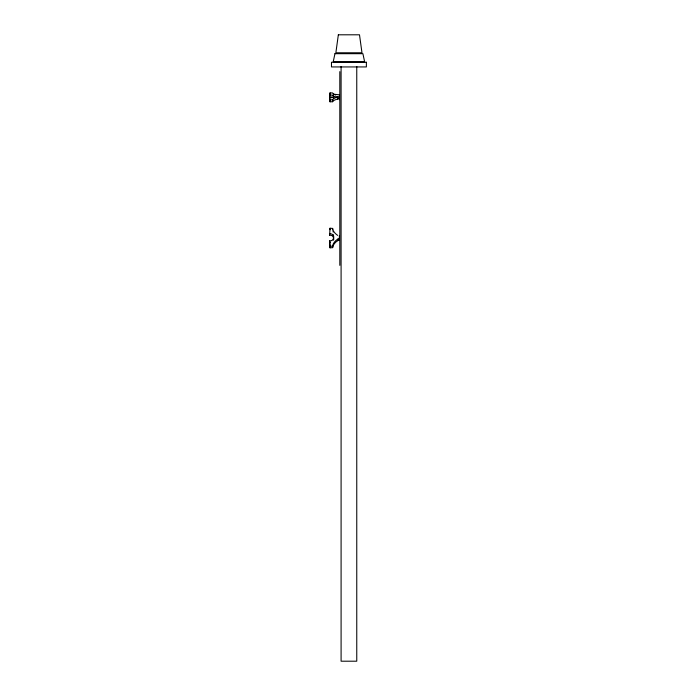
<?xml version="1.0" encoding="UTF-8"?>
<svg xmlns="http://www.w3.org/2000/svg" width="696" height="696" viewBox="0 0 696 696"><rect width="100%" height="100%" fill="white"/><g stroke="black" fill="none" stroke-linecap="round" stroke-linejoin="round"><path stroke-width="1.04" d="M329.626 235.178L329.626 233.691L330.496 233.734A4.046 2.723 0 0 1 333.671 236.275L333.671 237.771A4.046 2.723 0 0 0 330.496 235.231L329.626 235.178L330.035 228.236L332.627 228.418L332.993 230.054A18.409 12.389 0 0 0 337.717 235.396M333.671 239.781L333.671 238.284A4.046 2.723 0 0 1 330.496 240.825L329.626 240.868L330.035 247.82L332.627 247.637L332.993 246.001A18.409 12.389 0 0 1 337.717 240.651L339.361 240.033L339.422 238.162M333.48 97.657A4.046 1.044 0 0 0 330.496 96.953L329.626 96.935L330.035 92.89L332.627 92.959L332.993 93.586A18.409 4.768 0 0 0 334.115 94.334M329.626 96.935L330.035 92.89M332.627 247.637L332.993 244.505A18.409 12.389 0 0 1 337.717 239.154L339.361 238.537M339.422 96.709L337.717 97.092A18.409 4.768 0 0 0 332.993 99.145L332.627 101.729L330.035 101.799L329.626 97.744L330.496 97.727A4.046 1.044 0 0 0 333.671 96.753L337.499 96.709M332.627 101.729L332.993 101.094A18.409 4.768 0 0 1 337.717 99.041L339.422 98.658M330.035 247.82L330.035 246.323L332.627 246.14M329.626 242.365L330.496 242.312M329.626 97.744L330.035 99.841L332.627 99.772M329.626 99.702L330.496 99.676M329.626 94.987L330.496 95.004A4.046 1.044 0 0 1 333.671 95.978L333.654 97.979M339.422 96.022L339.361 98.806M339.422 236.396L339.422 237.893M329.626 240.868L330.035 246.323M356.761 66.468L356.761 661.2L341.092 661.2L341.092 66.468M339.813 71.636L339.813 265.35M339.422 99.676L339.422 94.804L333.358 94.195L333.358 98.032M339.422 235.509L339.422 240.381M337.717 97.092L337.717 99.041M337.717 239.154L337.717 240.651M333.358 234.909L333.358 239.998M332.627 228.418L332.627 229.915M330.035 99.841L330.035 101.799M330.035 228.236L330.035 229.724M333.227 232.046A18.409 12.389 0 0 1 332.993 231.55M335.698 95.03A18.409 4.768 0 0 1 334.463 94.517M338.343 34.8L335.863 52.783L361.981 52.783L359.501 34.8L338.343 34.8M334.95 53.688L333.219 61.813L364.626 61.813L362.903 53.688L334.95 53.688M366.374 62.248L331.479 62.248L331.479 66.938L366.374 66.938L366.374 62.248"/></g></svg>
